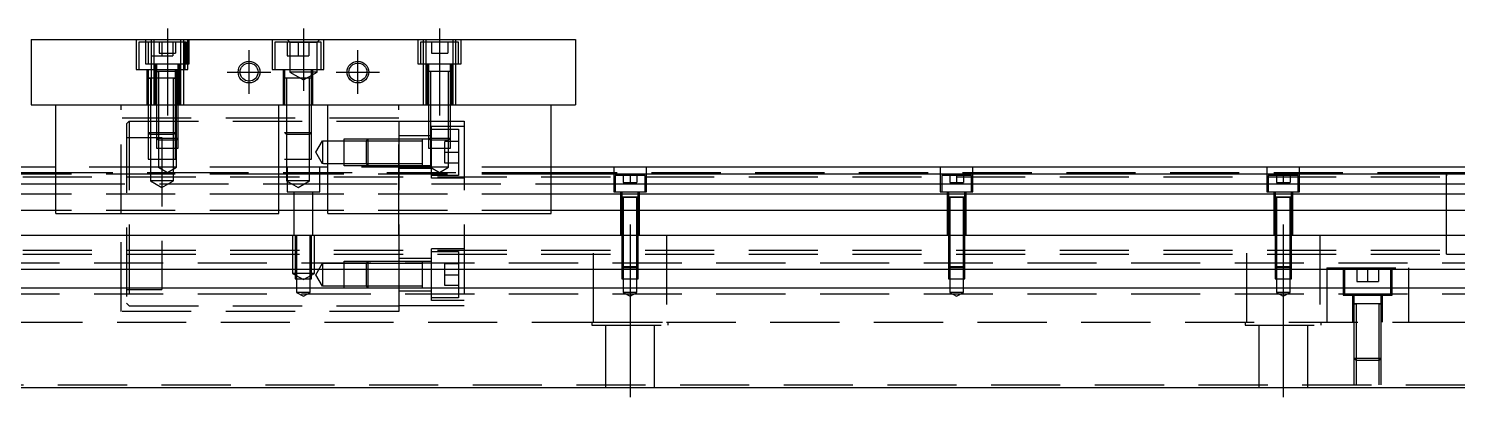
# Model space of a CAD drawing. Extents: x -18 to 728, y -254 to 77.
# Drawn here: x 209.5 to 472, y -202.1 to -134.1 of the extents above; entities that cross this region are included whole.
import ezdxf

# ---------------------------------------------------------------- set-up
doc = ezdxf.new("R2010")
doc.units = 0
doc.linetypes.add('CENTER', pattern=[50.8, 31.75, -6.35, 6.35, -6.35])
doc.linetypes.add('DASHED', pattern=[19.05, 12.7, -6.35])
doc.layers.get('0').update_dxf_attribs({"linetype": 'CONTINUOUS'})
doc.layers.add('CENTER', color=1, linetype='CENTER')

msp = doc.modelspace()

# ---------------------------------------------------------------- linework, layer by layer
at = {"color": 7, "linetype": 'CONTINUOUS'}
for p, q in [((210, -136.12), (210, -148.12)), ((210, -136.12), (310, -136.12)), ((310, -136.12), (310, -148.12)), ((210, -148.12), (310, -148.12)), ((214.5, -168.12), (214.5, -148.12)), ((255.5, -168.12), (255.5, -148.12)), ((264.5, -168.12), (264.5, -148.12)), ((305.5, -168.12), (305.5, -148.12)), ((214.5, -159.62), (0, -159.62)), ((264.5, -159.62), (255.5, -159.62)), ((520, -159.62), (305.5, -159.62)), ((214.5, -160.872272), (0, -160.872272)), ((0, -162.64668), (214.5, -162.64668)), ((264.5, -160.872272), (255.5, -160.872272)), ((255.5, -162.64668), (264.5, -162.64668)), ((520, -160.872272), (305.5, -160.872272)), ((305.5, -162.64668), (520, -162.64668)), ((470, -168.12), (470, -160.619994)), ((470, -175.620006), (470, -160.619994)), ((470, -172.12), (470, -161.37)), ((214.5, -164.543076), (0, -164.543076)), ((264.5, -164.543076), (255.5, -164.543076)), ((520, -164.543076), (305.5, -164.543076)), ((214.5, -167.597372), (0, -167.597372)), ((264.5, -167.597372), (255.5, -167.597372)), ((520, -167.597372), (305.5, -167.597372)), ((214.5, -168.12), (255.5, -168.12)), ((264.5, -168.12), (305.5, -168.12)), ((0, -172.12), (520, -172.12)), ((470, -174.87), (470, -172.12)), ((470, -175.620006), (470, -174.87)), ((520, -178.42), (0, -178.42)), ((520, -181.82), (0, -181.82)), ((0, -200.12), (520, -200.12))]:
    msp.add_line(p, q, dxfattribs=at)
at = {"color": 3, "linetype": 'DASHED'}
for p, q in [((229.25, -136.12), (229.25, -141.62)), ((231, -136.12), (231, -140.62)), ((232.000006, -136.12), (232.000006, -136.62)), ((232.5, -136.12), (232.5, -148.12)), ((237.5, -148.12), (237.5, -136.12)), ((237.999994, -136.62), (237.999994, -136.12)), ((238.75, -141.62), (238.75, -136.12)), ((239, -140.62), (239, -136.12)), ((254.25, -136.12), (254.25, -141.62)), ((257.5, -136.62), (257, -136.12)), ((262.5, -136.62), (263, -136.12)), ((263.75, -141.62), (263.75, -136.12)), ((281, -136.12), (281, -140.62)), ((282.000006, -136.12), (282.000006, -136.62)), ((282.5, -136.12), (282.5, -148.12)), ((287.5, -148.12), (287.5, -136.12)), ((287.999994, -136.62), (287.999994, -136.12)), ((289, -140.62), (289, -136.12)), ((232.5, -136.62), (229.75, -136.62)), ((229.75, -136.62), (229.75, -141.62)), ((238.5, -136.62), (231.5, -136.62)), ((231.5, -136.62), (231.5, -140.62)), ((232, -139.12), (234, -139.12)), ((232.000006, -136.62), (232.000006, -140.62)), ((233.5, -136.62), (233.5, -138.62)), ((233.5, -138.62), (235, -138.62)), ((234, -136.62), (234, -139.12)), ((234, -139.12), (236, -139.12)), ((235, -136.62), (235, -138.62)), ((235, -138.62), (236.5, -138.62)), ((236, -136.62), (236, -139.12)), ((236.5, -136.62), (236.5, -138.62)), ((237.999994, -140.62), (237.999994, -136.62)), ((238.25, -141.62), (238.25, -136.62)), ((238.5, -140.62), (238.5, -136.62)), ((263.25, -136.62), (254.75, -136.62)), ((254.75, -136.62), (254.75, -141.62)), ((257, -136.62), (257, -139.12)), ((257, -139.12), (259, -139.12)), ((257.5, -136.62), (257.5, -142.12)), ((257.5, -136.62), (262.5, -136.62)), ((259, -136.62), (259, -139.12)), ((259, -139.12), (261, -139.12)), ((261, -136.62), (261, -139.12)), ((262.5, -142.12), (262.5, -136.62)), ((263.25, -141.62), (263.25, -136.62)), ((288.5, -136.62), (281.5, -136.62)), ((281.5, -136.62), (281.5, -140.62)), ((282.000006, -136.62), (282.000006, -140.62)), ((283.5, -136.62), (283.5, -138.62)), ((283.5, -138.62), (285, -138.62)), ((285, -136.62), (285, -138.62)), ((285, -138.62), (286.5, -138.62)), ((286.5, -136.62), (286.5, -138.62)), ((287.999994, -140.62), (287.999994, -136.62)), ((288.5, -140.62), (288.5, -136.62)), ((229.25, -141.62), (238.75, -141.62)), ((231, -140.62), (239, -140.62)), ((231.25, -141.62), (231.25, -148.12)), ((231.5, -141.62), (231.5, -143.22)), ((232.000006, -140.62), (232.000006, -148.12)), ((232.75, -140.62), (232.75, -148.12)), ((233, -140.62), (233, -142.02)), ((236.5, -142.02), (236.5, -141.62)), ((236.75, -148.12), (236.75, -141.62)), ((237, -142.02), (237, -140.62)), ((237.25, -148.12), (237.25, -140.62)), ((237.999994, -148.12), (237.999994, -140.62)), ((254.25, -141.62), (263.75, -141.62)), ((256.25, -141.62), (256.25, -148.12)), ((256.5, -141.62), (256.5, -143.22)), ((261.5, -143.22), (261.5, -141.62)), ((261.75, -148.12), (261.75, -141.62)), ((281, -140.62), (289, -140.62)), ((282.000006, -140.62), (282.000006, -148.12)), ((282.75, -140.62), (282.75, -148.12)), ((283, -140.62), (283, -142.02)), ((287, -142.02), (287, -140.62)), ((287.25, -148.12), (287.25, -140.62)), ((287.999994, -148.12), (287.999994, -140.62)), ((236.500006, -143.22), (231.499994, -143.22)), ((236.500006, -143.22), (231.499994, -143.22)), ((233.000006, -143.22), (231.499994, -143.22)), ((231.5, -143.215), (231.5, -143.22)), ((231.5, -143.22), (231.757448, -143.22)), ((231.757468, -143.22), (231.5, -143.22)), ((231.5, -143.22), (231.5, -148.12)), ((231.5, -143.22), (231.5, -143.225)), ((232.999766, -143.22), (231.757468, -143.22)), ((231.9, -143.22), (231.9, -148.12)), ((234, -143.22), (232.999766, -143.22)), ((237.000006, -142.02), (232.999994, -142.02)), ((237.000006, -142.02), (232.999994, -142.02)), ((237.000006, -142.02), (232.999994, -142.02)), ((237.000006, -142.02), (232.999994, -142.02)), ((237.000006, -142.02), (232.999994, -142.02)), ((233, -142.015), (233, -142.02)), ((233, -142.02), (233.216462, -142.02)), ((233.216708, -142.02), (233, -142.02)), ((233, -142.02), (233, -148.12)), ((233, -142.02), (233, -142.025)), ((234, -143.22), (233.000006, -143.22)), ((236.783332, -142.02), (233.216708, -142.02)), ((233.35, -142.02), (233.35, -148.12)), ((234.35, -143.22), (234, -143.22)), ((234.350064, -143.22), (234, -143.22)), ((236.500006, -143.22), (234.35, -143.22)), ((236.242552, -143.22), (234.350064, -143.22)), ((236.1, -148.12), (236.1, -143.22)), ((236.5, -143.22), (236.242552, -143.22)), ((236.242602, -143.22), (236.5, -143.22)), ((236.5, -143.22), (236.5, -142.02)), ((236.5, -143.22), (236.5, -143.215)), ((236.5, -148.12), (236.5, -143.22)), ((236.5, -143.225), (236.5, -143.22)), ((236.65, -148.12), (236.65, -142.02)), ((237, -142.02), (236.783332, -142.02)), ((236.783538, -142.02), (237, -142.02)), ((237, -142.02), (237, -142.015)), ((237, -148.12), (237, -142.02)), ((237, -142.025), (237, -142.02)), ((261.500006, -143.22), (256.499994, -143.22)), ((256.5, -143.215), (256.5, -143.22)), ((256.757468, -143.22), (256.5, -143.22)), ((256.5, -143.22), (256.5, -143.225)), ((256.5, -143.22), (256.5, -148.12)), ((261.242552, -143.22), (256.757468, -143.22)), ((256.9, -143.22), (256.9, -148.12)), ((262.5, -142.12), (257.5, -142.12)), ((257.5, -142.12), (260, -143.563376)), ((260, -143.563376), (262.5, -142.12)), ((260.5, -143.22), (260.242552, -143.22)), ((260.5, -143.22), (260.5, -143.215)), ((260.5, -143.225), (260.5, -143.22)), ((261.1, -148.12), (261.1, -143.22)), ((261.5, -148.12), (261.5, -143.22)), ((287.000006, -142.02), (282.999994, -142.02)), ((287.000006, -142.02), (282.999994, -142.02)), ((287.000006, -142.02), (282.999994, -142.02)), ((283, -142.015), (283, -142.02)), ((283.216708, -142.02), (283, -142.02)), ((283, -142.02), (283, -142.025)), ((283, -142.02), (283, -148.12)), ((286.783332, -142.02), (283.216708, -142.02)), ((283.35, -142.02), (283.35, -148.12)), ((286.65, -148.12), (286.65, -142.02)), ((287, -142.02), (286.783332, -142.02)), ((287, -142.02), (287, -142.015)), ((287, -142.025), (287, -142.02)), ((287, -148.12), (287, -142.02)), ((226.5, -168.12), (226.5, -148.12)), ((231.5, -148.12), (231.5, -153.22)), ((231.500006, -148.12), (231.500006, -153.220006)), ((231.9, -148.12), (231.9, -153.62)), ((233, -148.12), (233, -154.27)), ((233.000006, -148.12), (233.000002, -154.27)), ((233.35, -148.12), (233.35, -154.62)), ((236.1, -153.62), (236.1, -148.12)), ((236.499994, -153.220006), (236.499994, -148.12)), ((236.5, -153.22), (236.5, -148.12)), ((236.65, -154.62), (236.65, -148.12)), ((236.999998, -154.27), (236.999994, -148.12)), ((237, -154.27), (237, -148.12)), ((256.9, -148.12), (256.9, -153.62)), ((261.1, -153.62), (261.1, -148.12)), ((261.499994, -153.220006), (261.499994, -148.12)), ((261.5, -153.22), (261.5, -148.12)), ((277.5, -168.12), (277.5, -148.12)), ((283, -148.12), (283, -154.27)), ((283.000006, -148.12), (283.000006, -154.270006)), ((283.35, -148.12), (283.35, -154.62)), ((286.65, -154.62), (286.65, -148.12)), ((286.999994, -154.270006), (286.999994, -148.12)), ((287, -154.27), (287, -148.12)), ((277.5, -150.62), (226.5, -150.62)), ((227.5, -151.62), (228, -151.12)), ((227.5, -151.62), (227.5, -184.62)), ((228, -151.12), (277.5, -151.12)), ((228, -151.12), (228, -185.12)), ((277.5, -151.12), (277.5, -185.12)), ((277.5, -151.12), (289.5, -151.12)), ((283.5, -161.620001), (283.5, -152.120001)), ((289.5, -152.120001), (283.5, -152.120001)), ((289.5, -151.12), (289.5, -185.12)), ((227.5, -154.12), (234, -154.12)), ((231.5, -153.22), (236.5, -153.22)), ((231.5, -153.22), (231.9, -153.62)), ((231.500006, -153.220006), (231.500006, -158.12)), ((236.1, -153.62), (231.9, -153.62)), ((231.9, -153.62), (231.9, -158.12)), ((233, -154.27), (237, -154.27)), ((233, -154.27), (233.35, -154.62)), ((233.000002, -154.27), (233.000006, -156.12)), ((236.65, -154.62), (233.35, -154.62)), ((233.35, -154.62), (233.35, -156.12)), ((234, -154.12), (234, -182.12)), ((236.1, -153.62), (236.5, -153.22)), ((236.1, -158.12), (236.1, -153.62)), ((236.499994, -154.62), (236.499994, -153.220006)), ((236.499994, -156.12), (236.499994, -154.62)), ((236.65, -154.62), (237, -154.27)), ((236.65, -156.12), (236.65, -154.62)), ((236.999994, -156.12), (236.999998, -154.27)), ((256.5, -153.22), (261.5, -153.22)), ((256.5, -153.22), (256.9, -153.62)), ((261.1, -153.62), (256.9, -153.62)), ((256.9, -153.62), (256.9, -158.12)), ((261.1, -153.62), (261.5, -153.22)), ((261.1, -158.12), (261.1, -153.62)), ((261.499994, -158.12), (261.499994, -153.220006)), ((262.287565, -156.87), (263.500001, -154.77)), ((263.500001, -154.77), (263.500001, -158.97)), ((263.500001, -154.77), (269.4, -154.77)), ((267.5, -159.369995), (267.5, -154.370004)), ((267.5, -154.370004), (272.4, -154.370004)), ((269.4, -154.77), (272, -154.77)), ((271.499979, -154.77), (271.899979, -154.37)), ((271.499979, -154.77), (271.499979, -158.97)), ((271.899979, -159.37), (271.899979, -154.37)), ((272, -154.77), (281.9, -154.770001)), ((272.4, -154.370004), (283.5, -154.370004)), ((283.5, -153.870001), (277.5, -153.870001)), ((281.9, -159.37), (281.9, -154.37)), ((283, -154.27), (287, -154.27)), ((283, -154.27), (283.35, -154.62)), ((283.000006, -154.270006), (283.000006, -156.12)), ((286.65, -154.62), (283.35, -154.62)), ((283.35, -154.62), (283.35, -156.12)), ((283.5, -152.62), (288.5, -152.62)), ((286, -158.87), (286, -154.87)), ((288.5, -154.87), (286, -154.87)), ((286.65, -154.62), (287, -154.27)), ((286.65, -156.12), (286.65, -154.62)), ((286.999994, -156.12), (286.999994, -154.270006)), ((288.5, -152.62), (288.5, -161.12)), ((233.000006, -156.12), (236.999994, -156.12)), ((233.35, -156.12), (233.35, -159.62)), ((236.499994, -158.12), (236.499994, -156.12)), ((236.65, -159.62), (236.65, -156.12)), ((263.500001, -158.97), (262.287565, -156.87)), ((283.000006, -156.12), (286.999994, -156.12)), ((283.35, -156.12), (283.35, -159.62)), ((286, -156.87), (288.5, -156.87)), ((286.65, -159.62), (286.65, -156.12)), ((233.35, -159.62), (214.5, -159.62)), ((231.500006, -158.12), (236.499994, -158.12)), ((231.9, -158.12), (231.9, -162.12)), ((236.65, -159.62), (233.35, -159.62)), ((233.35, -159.62), (235, -160.572628)), ((235, -160.572628), (236.65, -159.62)), ((236.1, -162.12), (236.1, -158.12)), ((255.5, -159.62), (236.65, -159.62)), ((256.500006, -158.12), (261.499994, -158.12)), ((256.9, -158.12), (256.9, -162.12)), ((257, -159.62), (257, -164.12)), ((261.1, -162.12), (261.1, -158.12)), ((263, -164.12), (263, -159.62)), ((269.4, -158.97), (263.66115, -158.97)), ((283.35, -159.62), (264.5, -159.62)), ((272.4, -159.369994), (267.5, -159.369994)), ((272, -158.97), (269.4, -158.97)), ((271.899979, -159.37), (271.499979, -158.97)), ((281.9, -158.97), (272, -158.97)), ((283.5, -159.369994), (272.4, -159.369994)), ((283.5, -159.870001), (277.5, -159.870001)), ((286.65, -159.62), (283.35, -159.62)), ((283.35, -159.62), (285, -160.572628)), ((285, -160.572628), (286.65, -159.62)), ((288.5, -158.87), (286, -158.87)), ((305.5, -159.62), (286.65, -159.62)), ((317, -159.62), (317, -164.12)), ((323, -164.12), (323, -159.62)), ((377, -159.62), (377, -164.12)), ((383, -164.12), (383, -159.62)), ((437, -159.62), (437, -164.12)), ((443, -164.12), (443, -159.62)), ((37, -161.37), (469.995, -161.37)), ((214.5, -160.62), (40.5, -160.62)), ((244, -160.62), (214.5, -160.62)), ((255.5, -160.872272), (214.5, -160.872272)), ((214.5, -162.64668), (255.5, -162.64668)), ((236.1, -162.12), (231.9, -162.12)), ((231.9, -162.12), (234, -163.332436)), ((234, -163.332436), (236.1, -162.12)), ((288, -160.62), (244, -160.62)), ((261.1, -162.12), (256.9, -162.12)), ((256.9, -162.12), (259, -163.332436)), ((259, -163.332436), (261.1, -162.12)), ((305.5, -160.872272), (264.5, -160.872272)), ((264.5, -162.64668), (305.5, -162.64668)), ((288.5, -161.12), (283.5, -161.12)), ((289.5, -161.620001), (283.5, -161.620001)), ((305.5, -160.62), (288, -160.62)), ((470.005, -160.62), (305.5, -160.62)), ((322.75, -161.12), (317.25, -161.12)), ((317.25, -161.12), (317.25, -164.12)), ((318.75, -161.12), (318.75, -162.42)), ((318.75, -162.42), (320, -162.42)), ((320, -161.12), (320, -162.42)), ((320, -162.42), (321.25, -162.42)), ((321.25, -161.12), (321.25, -162.42)), ((322.75, -164.12), (322.75, -161.12)), ((382.75, -161.12), (377.25, -161.12)), ((377.25, -161.12), (377.25, -164.12)), ((378.75, -161.12), (378.75, -162.42)), ((378.75, -162.42), (380, -162.42)), ((380, -161.12), (380, -162.42)), ((380, -162.42), (381.25, -162.42)), ((381.25, -161.12), (381.25, -162.42)), ((382.75, -164.12), (382.75, -161.12)), ((442.75, -161.12), (437.25, -161.12)), ((437.25, -161.12), (437.25, -164.12)), ((438.75, -161.12), (438.75, -162.42)), ((438.75, -162.42), (440, -162.42)), ((440, -161.12), (440, -162.42)), ((440, -162.42), (441.25, -162.42)), ((441.25, -161.12), (441.25, -162.42)), ((442.75, -164.12), (442.75, -161.12)), ((475, -160.62), (469.995, -160.62)), ((470, -160.62), (470, -161.169038)), ((470, -161.168872), (470, -160.62)), ((470, -167.919934), (470, -161.168872)), ((255.5, -164.543076), (214.5, -164.543076)), ((257, -164.12), (263, -164.12)), ((258.25, -164.12), (258.25, -172.12)), ((261.75, -172.12), (261.75, -164.12)), ((305.5, -164.543076), (264.5, -164.543076)), ((317, -164.12), (323, -164.12)), ((318.25, -164.12), (318.25, -172.12)), ((321.500006, -165.12), (318.499994, -165.12)), ((319.998804, -165.12), (318.499994, -165.12)), ((318.5, -164.12), (318.5, -165.12)), ((318.5, -165.115), (318.5, -165.12)), ((318.5, -165.12), (318.62467, -165.12)), ((318.624678, -165.12), (318.5, -165.12)), ((318.5, -165.12), (318.5, -172.12)), ((318.5, -165.12), (318.5, -165.125)), ((318.62467, -165.12), (321.375392, -165.12)), ((319.998804, -165.12), (318.624678, -165.12)), ((318.75, -165.12), (318.75, -172.12)), ((321.500006, -165.12), (319.998804, -165.12)), ((321.37533, -165.12), (319.998804, -165.12)), ((321.25, -172.12), (321.25, -165.12)), ((321.5, -165.12), (321.37533, -165.12)), ((321.375392, -165.12), (321.5, -165.12)), ((321.5, -165.12), (321.5, -164.12)), ((321.5, -165.12), (321.5, -165.115)), ((321.5, -172.12), (321.5, -165.12)), ((321.5, -165.125), (321.5, -165.12)), ((321.75, -172.12), (321.75, -164.12)), ((377, -164.12), (383, -164.12)), ((378.25, -164.12), (378.25, -172.12)), ((381.500006, -165.12), (378.499994, -165.12)), ((379.998804, -165.12), (378.499994, -165.12)), ((378.5, -164.12), (378.5, -165.12)), ((378.5, -165.115), (378.5, -165.12)), ((378.5, -165.12), (378.62467, -165.12)), ((378.624678, -165.12), (378.5, -165.12)), ((378.5, -165.12), (378.5, -172.12)), ((378.5, -165.12), (378.5, -165.125)), ((378.62467, -165.12), (381.375392, -165.12)), ((379.998804, -165.12), (378.624678, -165.12)), ((378.75, -165.12), (378.75, -172.12)), ((381.500006, -165.12), (379.998804, -165.12)), ((381.37533, -165.12), (379.998804, -165.12)), ((381.25, -172.12), (381.25, -165.12)), ((381.5, -165.12), (381.37533, -165.12)), ((381.375392, -165.12), (381.5, -165.12)), ((381.5, -165.12), (381.5, -164.12)), ((381.5, -165.12), (381.5, -165.115)), ((381.5, -172.12), (381.5, -165.12)), ((381.5, -165.125), (381.5, -165.12)), ((381.75, -172.12), (381.75, -164.12)), ((437, -164.12), (443, -164.12)), ((438.25, -164.12), (438.25, -172.12)), ((441.500006, -165.12), (438.499994, -165.12)), ((439.998804, -165.12), (438.499994, -165.12)), ((438.5, -164.12), (438.5, -165.12)), ((438.5, -165.115), (438.5, -165.12)), ((438.5, -165.12), (438.62467, -165.12)), ((438.624678, -165.12), (438.5, -165.12)), ((438.5, -165.12), (438.5, -172.12)), ((438.5, -165.12), (438.5, -165.125)), ((438.62467, -165.12), (441.375392, -165.12)), ((439.998804, -165.12), (438.624678, -165.12)), ((438.75, -165.12), (438.75, -172.12)), ((441.500006, -165.12), (439.998804, -165.12)), ((441.37533, -165.12), (439.998804, -165.12)), ((441.25, -172.12), (441.25, -165.12)), ((441.5, -165.12), (441.37533, -165.12)), ((441.375392, -165.12), (441.5, -165.12)), ((441.5, -165.12), (441.5, -164.12)), ((441.5, -165.12), (441.5, -165.115)), ((441.5, -172.12), (441.5, -165.12)), ((441.5, -165.125), (441.5, -165.12)), ((441.75, -172.12), (441.75, -164.12)), ((255.5, -167.597372), (214.5, -167.597372)), ((305.5, -167.597372), (264.5, -167.597372)), ((470, -172.12023), (470, -167.919934)), ((226.5, -186.12), (226.5, -168.12)), ((277.5, -172.12), (277.5, -168.12)), ((258, -172.12), (258, -179.12)), ((258.500006, -172.12), (258.500006, -178.42)), ((258.75, -172.12), (258.75, -180.12)), ((261.25, -180.12), (261.25, -172.12)), ((261.499994, -178.42), (261.499994, -172.12)), ((262, -179.12), (262, -172.12)), ((313.291796, -188.12), (313.291796, -172.12)), ((318.5, -172.12), (318.5, -177.87)), ((318.500006, -172.12), (318.500002, -177.87)), ((318.75, -172.12), (318.75, -178.12)), ((321.25, -178.12), (321.25, -172.12)), ((321.499998, -177.87), (321.499994, -172.12)), ((321.5, -177.87), (321.5, -172.12)), ((326.708204, -172.12), (326.708204, -188.12)), ((378.5, -172.12), (378.5, -177.87)), ((378.500006, -172.12), (378.500002, -177.87)), ((378.75, -172.12), (378.75, -178.12)), ((381.25, -178.12), (381.25, -172.12)), ((381.499998, -177.87), (381.499994, -172.12)), ((381.5, -177.87), (381.5, -172.12)), ((433.291796, -188.12), (433.291796, -172.12)), ((438.5, -172.12), (438.5, -177.87)), ((438.500006, -172.12), (438.500002, -177.87)), ((438.75, -172.12), (438.75, -178.12)), ((441.25, -178.12), (441.25, -172.12)), ((441.499998, -177.87), (441.499994, -172.12)), ((441.5, -177.87), (441.5, -172.12)), ((446.708204, -172.12), (446.708204, -188.12)), ((470, -175.070962), (470, -172.12023)), ((37, -174.87), (469.995, -174.87)), ((37, -175.62), (469.995, -175.62)), ((283.5, -184.120001), (283.5, -174.620001)), ((289.5, -174.620001), (283.5, -174.620001)), ((283.5, -175.12), (288.5, -175.12)), ((288.5, -175.12), (288.5, -183.62)), ((469.995, -175.62), (470, -175.62)), ((470, -175.619332), (470, -175.070962)), ((470, -175.62), (470, -175.619332)), ((470, -175.62), (475, -175.62)), ((470, -175.62), (470.005, -175.62)), ((520, -177.27), (0, -177.27)), ((258.500006, -178.42), (258.500006, -180.12)), ((261.499994, -180.12), (261.499994, -178.42)), ((262.287565, -179.37), (263.500001, -177.27)), ((263.500001, -177.27), (263.500001, -181.47)), ((263.500001, -177.27), (269.4, -177.27)), ((267.5, -181.869995), (267.5, -176.870004)), ((267.5, -176.870004), (272.4, -176.870004)), ((269.4, -177.27), (272, -177.27)), ((271.499979, -177.27), (271.899979, -176.87)), ((271.499979, -177.27), (271.499979, -181.47)), ((271.899979, -181.87), (271.899979, -176.87)), ((272, -177.27), (281.9, -177.270001)), ((272.4, -176.870004), (283.5, -176.870004)), ((283.5, -176.370001), (277.5, -176.370001)), ((281.9, -181.87), (281.9, -176.87)), ((286, -181.37), (286, -177.37)), ((288.5, -177.37), (286, -177.37)), ((318.5, -177.87), (321.5, -177.87)), ((318.5, -177.87), (318.75, -178.12)), ((318.500002, -177.87), (318.500006, -178.42)), ((318.500006, -178.42), (318.500006, -180.12)), ((321.25, -178.12), (318.75, -178.12)), ((318.75, -178.12), (318.75, -180.12)), ((321.25, -178.12), (321.5, -177.87)), ((321.25, -180.12), (321.25, -178.12)), ((321.499994, -178.42), (321.499998, -177.87)), ((321.499994, -180.12), (321.499994, -178.42)), ((378.5, -177.87), (381.5, -177.87)), ((378.5, -177.87), (378.75, -178.12)), ((378.500002, -177.87), (378.500006, -178.42)), ((378.500006, -178.42), (378.500006, -180.12)), ((381.25, -178.12), (378.75, -178.12)), ((378.75, -178.12), (378.75, -180.12)), ((381.25, -178.12), (381.5, -177.87)), ((381.25, -180.12), (381.25, -178.12)), ((381.499994, -178.42), (381.499998, -177.87)), ((381.499994, -180.12), (381.499994, -178.42)), ((438.5, -177.87), (441.5, -177.87)), ((438.5, -177.87), (438.75, -178.12)), ((438.500002, -177.87), (438.500006, -178.42)), ((438.500006, -178.42), (438.500006, -180.12)), ((441.25, -178.12), (438.75, -178.12)), ((438.75, -178.12), (438.75, -180.12)), ((441.25, -178.12), (441.5, -177.87)), ((441.25, -180.12), (441.25, -178.12)), ((441.499994, -178.42), (441.499998, -177.87)), ((441.499994, -180.12), (441.499994, -178.42)), ((448, -178.12), (448, -178.42)), ((448, -178.12), (463, -178.12)), ((448, -178.42), (448, -181.82)), ((451, -178.12), (451, -183.12)), ((451.25, -178.12), (451.25, -178.42)), ((451.25, -178.42), (451.25, -181.82)), ((453.5, -178.12), (453.5, -180.62)), ((455.5, -178.12), (455.5, -180.62)), ((457.5, -178.12), (457.5, -180.62)), ((459.75, -178.42), (459.75, -178.12)), ((459.75, -181.82), (459.75, -178.42)), ((460, -183.12), (460, -178.12)), ((463, -178.12), (463, -178.42)), ((463, -178.42), (463, -181.82)), ((262, -179.12), (258, -179.12)), ((258, -179.12), (260, -180.2747)), ((258.500006, -180.12), (261.499994, -180.12)), ((258.75, -180.12), (258.75, -182.62)), ((260, -180.2747), (262, -179.12)), ((261.25, -182.62), (261.25, -180.12)), ((263.500001, -181.47), (262.287565, -179.37)), ((286, -179.37), (288.5, -179.37)), ((318.500006, -180.12), (321.499994, -180.12)), ((318.75, -180.12), (318.75, -182.62)), ((321.25, -182.62), (321.25, -180.12)), ((378.500006, -180.12), (381.499994, -180.12)), ((378.75, -180.12), (378.75, -182.62)), ((381.25, -182.62), (381.25, -180.12)), ((438.500006, -180.12), (441.499994, -180.12)), ((438.75, -180.12), (438.75, -182.62)), ((441.25, -182.62), (441.25, -180.12)), ((453.5, -180.62), (455.5, -180.62)), ((455.5, -180.62), (457.5, -180.62)), ((520, -182.97), (0, -182.97)), ((227.5, -182.12), (234, -182.12)), ((261.25, -182.62), (258.75, -182.62)), ((258.75, -182.62), (260, -183.341688)), ((260, -183.341688), (261.25, -182.62)), ((269.4, -181.47), (263.500001, -181.47)), ((272.4, -181.869994), (267.5, -181.869994)), ((272, -181.47), (269.4, -181.47)), ((271.899979, -181.87), (271.499979, -181.47)), ((281.9, -181.47), (272, -181.47)), ((283.5, -181.869994), (272.4, -181.869994)), ((277.5, -181.82), (277.5, -186.12)), ((283.5, -182.370001), (277.5, -182.370001)), ((288.5, -183.62), (283.5, -183.62)), ((288.5, -181.37), (286, -181.37)), ((321.25, -182.62), (318.75, -182.62)), ((318.75, -182.62), (320, -183.341688)), ((320, -183.341688), (321.25, -182.62)), ((381.25, -182.62), (378.75, -182.62)), ((378.75, -182.62), (380, -183.341688)), ((380, -183.341688), (381.25, -182.62)), ((441.25, -182.62), (438.75, -182.62)), ((438.75, -182.62), (440, -183.341688)), ((440, -183.341688), (441.25, -182.62)), ((448, -181.82), (448, -188.12)), ((451, -183.12), (460, -183.12)), ((451.25, -181.82), (451.25, -183.12)), ((452.75, -183.12), (452.75, -188.12)), ((453, -183.12), (453, -184.72)), ((458, -184.72), (458, -183.12)), ((458.25, -188.12), (458.25, -183.12)), ((459.75, -183.12), (459.75, -181.82)), ((463, -181.82), (463, -188.12)), ((277.5, -186.12), (226.5, -186.12)), ((228, -185.12), (227.5, -184.62)), ((228, -185.12), (277.5, -185.12)), ((289.5, -185.12), (277.5, -185.12)), ((289.5, -184.120001), (283.5, -184.120001)), ((458.000006, -184.72), (452.999994, -184.72)), ((458.000006, -184.72), (452.999994, -184.72)), ((453, -184.715), (453, -184.72)), ((453, -184.72), (453.257448, -184.72)), ((453.257468, -184.72), (453, -184.72)), ((453, -184.72), (453, -188.12)), ((453, -184.72), (453, -184.725)), ((457.742552, -184.72), (453.257468, -184.72)), ((453.4, -184.72), (453.4, -188.12)), ((457.6, -188.12), (457.6, -184.72)), ((458, -184.72), (457.742552, -184.72)), ((457.742602, -184.72), (458, -184.72)), ((458, -184.72), (458, -184.715)), ((458, -188.12), (458, -184.72)), ((458, -184.725), (458, -184.72)), ((206.708204, -188.12), (313.291796, -188.12)), ((313, -188.12), (313, -188.62)), ((313, -188.62), (327, -188.62)), ((313.291796, -188.12), (326.708204, -188.12)), ((315.5, -188.62), (315.5, -200.12)), ((324.5, -200.12), (324.5, -188.62)), ((326.708204, -188.12), (463.291796, -188.12)), ((327, -188.62), (327, -188.12)), ((433, -188.12), (433, -188.62)), ((433, -188.62), (447, -188.62)), ((435.5, -188.62), (435.5, -200.12)), ((444.5, -200.12), (444.5, -188.62)), ((447, -188.62), (447, -188.12)), ((453, -188.12), (453, -194.72)), ((453.000006, -188.12), (453.000006, -194.720006)), ((453.4, -188.12), (453.4, -195.12)), ((457.6, -195.12), (457.6, -188.12)), ((457.999994, -194.720006), (457.999994, -188.12)), ((458, -194.72), (458, -188.12)), ((463.291796, -188.12), (476.708204, -188.12)), ((453, -194.72), (458, -194.72)), ((453, -194.72), (453.4, -195.12)), ((453.000006, -194.720006), (453.000006, -199.62)), ((457.6, -195.12), (453.4, -195.12)), ((453.4, -195.12), (453.4, -199.62)), ((457.6, -195.12), (458, -194.72)), ((457.6, -199.62), (457.6, -195.12)), ((457.999994, -199.62), (457.999994, -194.720006)), ((62.499994, -199.62), (520, -199.62))]:
    msp.add_line(p, q, dxfattribs=at)
at = {"color": 3, "linetype": 'CONTINUOUS'}
for centre in [(250, -142.12), (270, -142.12)]:
    msp.add_circle(centre, 2, dxfattribs=at)
at = {"color": 7, "linetype": 'CONTINUOUS'}
for centre in [(250, -142.12), (270, -142.12)]:
    msp.add_circle(centre, 1.65, dxfattribs=at)
at = {"layer": 'CENTER', "color": 1, "linetype": 'CENTER'}
for p, q in [((235, -134.12), (235, -150.12)), ((260, -134.12), (260, -145.563376)), ((285, -134.12), (285, -150.12)), ((250, -146.12), (250, -138.12)), ((270, -146.12), (270, -138.12)), ((246, -142.12), (254, -142.12)), ((266, -142.12), (274, -142.12)), ((320, -170.12), (320, -202.12)), ((440, -170.12), (440, -202.12))]:
    msp.add_line(p, q, dxfattribs=at)

doc.saveas('drawing.dxf')
